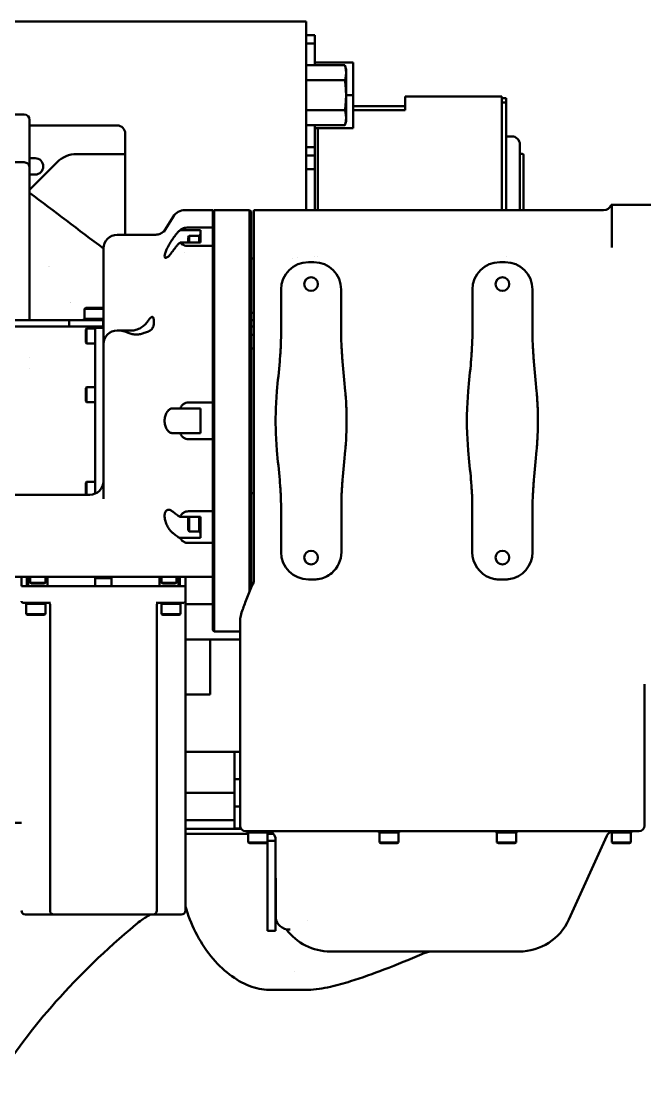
# Model space of a CAD drawing. Header units: millimetres. Extents: x 0 to 8400, y 0 to 5940.
# Drawn here: x 3809.3 to 4037.3, y 4410 to 4802.3 of the extents above; entities that cross this region are included whole.
import ezdxf

# ---------------------------------------------------------------- set-up
doc = ezdxf.new("R2010")
doc.units = ezdxf.units.MM
doc.header["$LTSCALE"] = 20
doc.layers.add('可見 (ISO)', color=7, linetype='Continuous', lineweight=50)

msp = doc.modelspace()

# ---------------------------------------------------------------- linework, layer by layer
at = {"layer": '可見 (ISO)'}
for p, q in [((3786.01, 4802.34), (3913.48, 4802.34)), ((3913.48, 4802.34), (3913.48, 4799.34)), ((3913.48, 4733.34), (3913.48, 4799.34)), ((3913.48, 4797.34), (3916.68, 4797.34)), ((3916.68, 4794.34), (3913.48, 4794.34)), ((3916.68, 4794.34), (3916.68, 4797.34)), ((3916.68, 4786.31), (3916.68, 4794.34)), ((3927.66, 4786.31), (3913.48, 4786.31)), ((3916.68, 4787.34), (3930.68, 4787.34)), ((3928.08, 4784.74), (3927.66, 4786.31)), ((3930.68, 4775.34), (3930.68, 4787.34)), ((3928.08, 4784.74), (3928.08, 4765.94)), ((3927.66, 4780.82), (3913.48, 4780.82)), ((3928.08, 4775.34), (3930.68, 4775.34)), ((3930.68, 4763.34), (3930.68, 4775.34)), ((3949.68, 4771.28), (3949.68, 4774.88)), ((3985.08, 4774.88), (3949.68, 4774.88)), ((3985.08, 4774.88), (3985.08, 4771.28)), ((3986.68, 4774.24), (3985.08, 4774.24)), ((3986.68, 4774.24), (3986.68, 4772.74)), ((3949.68, 4771.34), (3930.68, 4771.34)), ((3949.68, 4771.28), (3949.68, 4769.88)), ((3986.68, 4772.74), (3985.08, 4772.74)), ((3985.08, 4733.34), (3985.08, 4771.28)), ((3986.68, 4772.74), (3986.68, 4733.34)), ((3799.38, 4768.34), (3810.28, 4768.34)), ((3913.48, 4769.85), (3927.66, 4769.85)), ((3949.68, 4769.88), (3930.68, 4769.88)), ((3812.28, 4766.34), (3812.28, 4748.84)), ((3812.28, 4764.34), (3844.28, 4764.34)), ((3927.66, 4764.37), (3913.48, 4764.37)), ((3916.68, 4756.34), (3916.68, 4764.37)), ((3916.68, 4763.34), (3930.68, 4763.34)), ((3917.68, 4733.34), (3917.68, 4763.34)), ((3928.08, 4765.94), (3927.66, 4764.37)), ((3847.28, 4761.34), (3847.28, 4753.84)), ((3986.68, 4760.34), (3988.68, 4760.34)), ((3913.48, 4756.34), (3916.68, 4756.34)), ((3916.68, 4753.34), (3916.68, 4756.34)), ((3991.68, 4757.34), (3991.68, 4733.34)), ((3810.28, 4750.84), (3799.38, 4750.84)), ((3812.28, 4752.34), (3814.28, 4752.34)), ((3812.28, 4740.84), (3822.35, 4750.91)), ((3829.42, 4753.84), (3847.28, 4753.84)), ((3847.28, 4753.84), (3847.28, 4724.34)), ((3913.48, 4753.34), (3916.68, 4753.34)), ((3916.68, 4748.34), (3916.68, 4753.34)), ((3991.68, 4753.94), (3992.48, 4753.94)), ((3992.98, 4753.44), (3992.98, 4740.84)), ((3812.28, 4693.14), (3812.28, 4748.84)), ((3913.48, 4748.34), (3916.68, 4748.34)), ((3916.68, 4733.34), (3916.68, 4748.34)), ((3814.28, 4746.34), (3812.28, 4746.34)), ((3992.98, 4740.84), (3992.98, 4733.34)), ((4025.28, 4735.34), (4025.11, 4735.34)), ((4025.28, 4735.34), (4028.28, 4735.34)), ((4025.28, 4735.34), (4025.28, 4719.65)), ((4042.28, 4735.34), (4028.28, 4735.34)), ((3879.28, 4733.34), (3869.07, 4733.34)), ((3879.28, 4733.34), (3879.28, 4727.25)), ((3879.28, 4732.84), (3879.78, 4733.34)), ((3879.78, 4579.34), (3879.78, 4733.34)), ((3879.78, 4733.34), (3892.78, 4733.34)), ((3892.78, 4594.03), (3892.78, 4733.34)), ((3893.28, 4732.84), (3892.78, 4733.34)), ((3893.28, 4595.22), (3893.28, 4732.84)), ((3894.28, 4733.34), (3894.28, 4699.19)), ((4022.28, 4733.34), (3894.28, 4733.34)), ((4025.28, 4731.17), (4025.28, 4731.17)), ((3861.38, 4725.38), (3864.82, 4730.96)), ((3879.28, 4726.98), (3879.28, 4727.25)), ((3844.28, 4724.34), (3858.05, 4724.34)), ((3861.38, 4725.38), (3861.38, 4725.38)), ((3861.38, 4725.38), (3861.38, 4725.38)), ((3867.35, 4726.03), (3874.78, 4726.03)), ((3870.33, 4723.41), (3870.63, 4723.93)), ((3870.33, 4721.53), (3870.33, 4723.41)), ((3879.28, 4726.98), (3870.38, 4726.98)), ((3870.63, 4721.53), (3870.63, 4723.93)), ((3870.63, 4723.93), (3874.33, 4723.93)), ((3874.33, 4721.53), (3874.33, 4724.18)), ((3874.33, 4724.18), (3874.78, 4724.18)), ((3874.78, 4721.53), (3874.78, 4726.03)), ((3879.28, 4726.98), (3879.28, 4720.3)), ((3839.28, 4712.12), (3839.28, 4719.34)), ((3874.78, 4721.53), (3867.35, 4721.53)), ((3870.38, 4720.3), (3879.28, 4720.3)), ((3879.28, 4717.78), (3879.28, 4720.3)), ((4025.28, 4719.65), (4025.28, 4719.65)), ((3869.09, 4718), (3869.09, 4718)), ((3879.28, 4717.78), (3879.28, 4665.82)), ((3893.28, 4715.74), (3894.28, 4715.74)), ((3908.39, 4715.74), (3908.39, 4715.74)), ((3910.28, 4716.17), (3910.28, 4716.17)), ((3916.68, 4716.52), (3916.68, 4716.52)), ((3917.68, 4716.48), (3917.68, 4716.48)), ((3986.68, 4716.52), (3986.68, 4716.52)), ((3839.28, 4712.12), (3839.28, 4707.02)), ((3916.28, 4714.34), (3914.28, 4714.34)), ((3986.28, 4714.34), (3984.28, 4714.34)), ((3839.28, 4704.04), (3839.28, 4707.02)), ((3839.28, 4704.04), (3839.28, 4702.16)), ((3904.28, 4704.34), (3904.28, 4688.09)), ((3926.28, 4688.09), (3926.28, 4704.34)), ((3974.28, 4704.34), (3974.28, 4688.09)), ((3996.28, 4688.09), (3996.28, 4704.34)), ((3839.28, 4687.55), (3839.28, 4702.16)), ((3832.83, 4697.59), (3832.31, 4697.29)), ((3832.31, 4697.29), (3839.28, 4697.29)), ((3832.31, 4697.29), (3832.31, 4693.59)), ((3832.83, 4697.59), (3838.79, 4697.59)), ((3838.79, 4697.59), (3839.28, 4697.31)), ((3893.28, 4695.84), (3894.23, 4695.84)), ((3894.28, 4695.84), (3894.23, 4695.84)), ((3894.28, 4698.82), (3894.28, 4613.86)), ((3793.7, 4693.14), (3826.79, 4693.14)), ((3826.79, 4690.84), (3826.79, 4693.14)), ((3826.79, 4693.14), (3839.22, 4693.14)), ((3832.06, 4693.59), (3839.28, 4693.59)), ((3832.06, 4693.59), (3832.06, 4693.14)), ((3839.22, 4693.14), (3839.28, 4693.14)), ((3839.22, 4690.84), (3839.22, 4693.14)), ((3893.28, 4693.14), (3894.28, 4693.14)), ((3832.84, 4690.84), (3795.18, 4690.84)), ((3832.83, 4689.74), (3833.03, 4690.09)), ((3832.83, 4684.94), (3832.83, 4689.74)), ((3832.84, 4690.84), (3839.28, 4690.84)), ((3833.03, 4684.59), (3833.03, 4690.09)), ((3833.03, 4690.09), (3836.28, 4690.09)), ((3836.28, 4629.76), (3836.28, 4690.34)), ((3836.28, 4690.34), (3839.28, 4690.34)), ((3845.51, 4689.34), (3844.28, 4689.34)), ((3845.51, 4689.34), (3849.61, 4689.34)), ((3893.28, 4690.84), (3894.28, 4690.84)), ((3832.83, 4684.94), (3833.03, 4684.59)), ((3833.03, 4684.59), (3836.28, 4684.59)), ((3839.28, 4687.55), (3839.28, 4685.3)), ((3839.28, 4684.34), (3839.28, 4685.3)), ((3839.28, 4656.34), (3839.28, 4684.34)), ((3893.28, 4682.84), (3894.28, 4682.84)), ((3812.28, 4679.41), (3812.28, 4679.41)), ((3812.28, 4675.59), (3812.28, 4675.59)), ((3832.83, 4668.32), (3833.03, 4668.67)), ((3832.83, 4663.52), (3832.83, 4668.32)), ((3833.03, 4663.17), (3833.03, 4668.67)), ((3833.03, 4668.67), (3836.28, 4668.67)), ((3879.28, 4663.03), (3879.28, 4665.82)), ((3832.83, 4663.52), (3833.03, 4663.17)), ((3833.03, 4663.17), (3836.28, 4663.17)), ((3864.52, 4660.84), (3865.63, 4660.84)), ((3865.63, 4660.84), (3867.35, 4660.84)), ((3867.35, 4660.84), (3874.78, 4660.84)), ((3879.28, 4663.03), (3870.38, 4663.03)), ((3874.78, 4651.84), (3874.78, 4660.84)), ((3879.28, 4663.03), (3879.28, 4649.65)), ((3839.28, 4627.83), (3839.28, 4656.34)), ((3865.63, 4651.84), (3864.52, 4651.84)), ((3867.35, 4651.84), (3865.63, 4651.84)), ((3874.78, 4651.84), (3867.35, 4651.84)), ((3870.38, 4649.65), (3879.28, 4649.65)), ((3879.28, 4646.86), (3879.28, 4649.65)), ((3879.28, 4646.86), (3879.28, 4626.34)), ((3832.83, 4633.66), (3833.03, 4634.01)), ((3832.83, 4629.34), (3832.83, 4633.66)), ((3833.03, 4629.34), (3833.03, 4634.01)), ((3833.03, 4634.01), (3836.28, 4634.01)), ((3805.28, 4629.34), (3834.28, 4629.34)), ((3893.28, 4629.84), (3894.28, 4629.84)), ((3879.28, 4623.28), (3879.28, 4626.34)), ((3926.33, 4608.34), (3926.33, 4625.6)), ((3974.23, 4625.6), (3974.23, 4608.34)), ((3867.35, 4621.3), (3874.78, 4621.3)), ((3870.33, 4616.36), (3870.33, 4621.3)), ((3879.28, 4623.28), (3870.38, 4623.28)), ((3870.63, 4615.84), (3870.63, 4621.3)), ((3874.33, 4615.59), (3874.33, 4621.3)), ((3874.78, 4613.51), (3874.78, 4621.3)), ((3879.28, 4623.28), (3879.28, 4611.69)), ((3904.28, 4624.59), (3904.28, 4608.34)), ((3996.28, 4608.34), (3996.28, 4624.59)), ((3874.78, 4613.51), (3867.35, 4613.51)), ((3870.33, 4616.36), (3870.63, 4615.84)), ((3870.63, 4615.84), (3874.33, 4615.84)), ((3874.33, 4615.59), (3874.78, 4615.59)), ((3894.28, 4610.63), (3894.28, 4613.66)), ((3870.38, 4611.69), (3879.28, 4611.69)), ((3879.28, 4609.93), (3879.28, 4611.69)), ((3879.28, 4609.93), (3879.28, 4609.4)), ((3894.28, 4597.38), (3894.28, 4610.63)), ((3879.28, 4606.35), (3879.28, 4609.4)), ((3879.28, 4599.34), (3879.28, 4606.35)), ((3820.28, 4599.34), (3800.28, 4599.34)), ((3809.28, 4595.84), (3809.28, 4599.34)), ((3811.28, 4595.84), (3811.28, 4599.34)), ((3811.78, 4595.84), (3811.78, 4599.34)), ((3812.53, 4597.09), (3812.53, 4599.34)), ((3818.03, 4597.09), (3818.03, 4599.34)), ((3818.78, 4599.34), (3818.78, 4595.84)), ((3820.28, 4599.34), (3879.28, 4599.34)), ((3836.28, 4595.84), (3836.28, 4598.84)), ((3836.28, 4598.84), (3842.28, 4598.84)), ((3842.28, 4598.84), (3842.28, 4595.84)), ((3859.78, 4595.84), (3859.78, 4599.34)), ((3860.53, 4597.09), (3860.53, 4599.34)), ((3866.03, 4597.09), (3866.03, 4599.34)), ((3866.78, 4599.34), (3866.78, 4595.84)), ((3867.28, 4599.34), (3867.28, 4595.84)), ((3869.28, 4595.84), (3869.28, 4599.34)), ((3879.28, 4579.84), (3879.28, 4599.34)), ((3914.28, 4598.34), (3916.28, 4598.34)), ((3809.28, 4595.84), (3811.28, 4595.84)), ((3811.28, 4595.84), (3811.78, 4595.84)), ((3815.28, 4595.84), (3811.78, 4595.84)), ((3818.03, 4597.09), (3812.53, 4597.09)), ((3812.88, 4596.89), (3812.53, 4597.09)), ((3817.68, 4596.89), (3812.88, 4596.89)), ((3818.78, 4595.84), (3815.28, 4595.84)), ((3817.68, 4596.89), (3818.03, 4597.09)), ((3818.78, 4595.84), (3836.28, 4595.84)), ((3842.28, 4595.84), (3836.28, 4595.84)), ((3842.28, 4595.84), (3859.78, 4595.84)), ((3863.28, 4595.84), (3859.78, 4595.84)), ((3866.03, 4597.09), (3860.53, 4597.09)), ((3860.88, 4596.89), (3860.53, 4597.09)), ((3865.68, 4596.89), (3860.88, 4596.89)), ((3866.78, 4595.84), (3863.28, 4595.84)), ((3865.68, 4596.89), (3866.03, 4597.09)), ((3866.78, 4595.84), (3867.28, 4595.84)), ((3867.28, 4595.84), (3869.28, 4595.84)), ((3869.28, 4595.84), (3869.28, 4590.44)), ((3869.28, 4590.44), (3869.28, 4477.34)), ((3814.48, 4589.84), (3809.88, 4589.84)), ((3810.78, 4589.39), (3810.78, 4589.84)), ((3818.28, 4589.39), (3810.78, 4589.39)), ((3811.03, 4585.69), (3811.03, 4589.39)), ((3814.48, 4589.84), (3819.94, 4589.84)), ((3818.03, 4585.69), (3818.03, 4589.39)), ((3818.28, 4589.39), (3818.28, 4589.84)), ((3819.73, 4589.24), (3819.73, 4477.34)), ((3858.62, 4589.84), (3864.08, 4589.84)), ((3858.83, 4477.34), (3858.83, 4589.24)), ((3860.28, 4589.39), (3860.28, 4589.84)), ((3867.78, 4589.39), (3860.28, 4589.39)), ((3860.53, 4585.69), (3860.53, 4589.39)), ((3868.68, 4589.84), (3864.08, 4589.84)), ((3867.53, 4585.69), (3867.53, 4589.39)), ((3867.78, 4589.39), (3867.78, 4589.84)), ((3868.69, 4589.34), (3868.69, 4589.34)), ((3879.28, 4589.34), (3869.28, 4589.34)), ((3818.03, 4585.69), (3811.03, 4585.69)), ((3811.55, 4585.39), (3811.03, 4585.69)), ((3817.51, 4585.39), (3811.55, 4585.39)), ((3817.51, 4585.39), (3818.03, 4585.69)), ((3867.53, 4585.69), (3860.53, 4585.69)), ((3861.05, 4585.39), (3860.53, 4585.69)), ((3867.01, 4585.39), (3861.05, 4585.39)), ((3867.01, 4585.39), (3867.53, 4585.69)), ((3889.28, 4583.02), (3889.28, 4508.34)), ((3879.28, 4579.84), (3879.78, 4579.34)), ((3879.78, 4579.34), (3889.28, 4579.34)), ((3872.28, 4576.34), (3869.28, 4576.34)), ((3872.28, 4576.34), (3887.28, 4576.34)), ((3878.28, 4556.34), (3878.28, 4576.34)), ((3889.28, 4576.34), (3887.28, 4576.34)), ((4037.28, 4560.08), (4037.28, 4560.08)), ((4037.28, 4560.08), (4037.28, 4508.34)), ((3869.28, 4556.34), (3878.28, 4556.34)), ((3869.28, 4535.34), (3887.28, 4535.34)), ((3887.28, 4535.34), (3887.28, 4525.39)), ((3889.28, 4535.34), (3887.28, 4535.34)), ((3887.28, 4525.29), (3887.28, 4525.39)), ((3887.28, 4525.39), (3889.28, 4525.39)), ((3887.28, 4525.29), (3887.28, 4515.39)), ((3889.28, 4525.29), (3887.28, 4525.29)), ((3887.28, 4520.34), (3869.28, 4520.34)), ((3887.28, 4515.29), (3887.28, 4515.39)), ((3887.28, 4515.39), (3889.28, 4515.39)), ((3889.28, 4515.29), (3887.28, 4515.29)), ((3887.28, 4515.29), (3887.28, 4507.34)), ((3669.04, 4509.34), (3809.28, 4509.34)), ((3869.28, 4510.34), (3869.31, 4510.34)), ((3869.31, 4510.34), (3887.28, 4510.34)), ((3869.31, 4507.14), (3869.31, 4510.34)), ((3889.28, 4507.34), (3889.28, 4508.34)), ((3869.28, 4505.34), (3887.21, 4505.34)), ((3888.66, 4507.14), (3869.31, 4507.14)), ((3892.28, 4505.34), (3887.21, 4505.34)), ((3887.28, 4507.34), (3889.28, 4507.34)), ((3888.66, 4507.14), (3888.66, 4507.34)), ((3889.09, 4507.14), (3888.66, 4507.14)), ((3889.09, 4507.34), (3889.09, 4507.14)), ((3889.68, 4507.14), (3889.09, 4507.14)), ((3889.55, 4507.34), (3889.28, 4507.34)), ((3929.28, 4506.34), (3891.28, 4506.34)), ((3892.03, 4505.89), (3892.03, 4506.34)), ((3899.53, 4505.89), (3892.03, 4505.89)), ((3892.28, 4502.19), (3892.28, 4505.89)), ((3899.28, 4502.84), (3899.28, 4505.89)), ((3899.28, 4505.34), (3900.37, 4505.34)), ((3899.53, 4505.89), (3899.53, 4506.33)), ((3900.37, 4505.34), (3901.52, 4505.34)), ((3977.28, 4506.34), (3929.28, 4506.34)), ((3940.03, 4505.89), (3940.03, 4506.34)), ((3947.53, 4505.89), (3940.03, 4505.89)), ((3940.28, 4502.19), (3940.28, 4505.89)), ((3947.28, 4502.19), (3947.28, 4505.89)), ((3947.53, 4505.89), (3947.53, 4506.34)), ((4035.28, 4506.34), (3977.28, 4506.34)), ((3983.03, 4505.89), (3983.03, 4506.34)), ((3990.53, 4505.89), (3983.03, 4505.89)), ((3983.28, 4502.19), (3983.28, 4505.89)), ((3990.28, 4502.19), (3990.28, 4505.89)), ((3990.53, 4505.89), (3990.53, 4506.34)), ((4023.48, 4504.58), (4009.61, 4474.06)), ((4025.03, 4505.89), (4025.03, 4506.32)), ((4032.53, 4505.89), (4025.03, 4505.89)), ((4025.28, 4502.19), (4025.28, 4505.89)), ((4032.28, 4502.19), (4032.28, 4505.89)), ((4032.53, 4505.89), (4032.53, 4506.34)), ((3899.28, 4502.19), (3892.28, 4502.19)), ((3892.8, 4501.89), (3892.28, 4502.19)), ((3898.76, 4501.89), (3892.8, 4501.89)), ((3898.76, 4501.89), (3899.28, 4502.19)), ((3899.28, 4469.84), (3899.28, 4502.84)), ((3902.28, 4502.84), (3899.28, 4502.84)), ((3902.28, 4503.34), (3902.28, 4498.64)), ((3947.28, 4502.19), (3940.28, 4502.19)), ((3940.8, 4501.89), (3940.28, 4502.19)), ((3946.76, 4501.89), (3940.8, 4501.89)), ((3946.76, 4501.89), (3947.28, 4502.19)), ((3990.28, 4502.19), (3983.28, 4502.19)), ((3983.8, 4501.89), (3983.28, 4502.19)), ((3989.76, 4501.89), (3983.8, 4501.89)), ((3989.76, 4501.89), (3990.28, 4502.19)), ((4032.28, 4502.19), (4025.28, 4502.19)), ((4025.8, 4501.89), (4025.28, 4502.19)), ((4031.76, 4501.89), (4025.8, 4501.89)), ((4031.76, 4501.89), (4032.28, 4502.19)), ((3902.28, 4498.64), (3902.28, 4469.84)), ((3902.33, 4474.66), (3902.33, 4486.34)), ((3812.08, 4475.84), (3810.78, 4475.84)), ((3812.08, 4475.84), (3814.53, 4475.84)), ((3814.53, 4475.84), (3821.23, 4475.84)), ((3822.53, 4475.84), (3821.23, 4475.84)), ((3822.53, 4475.84), (3856.03, 4475.84)), ((3857.33, 4475.84), (3856.03, 4475.84)), ((3857.33, 4475.84), (3864.03, 4475.84)), ((3864.03, 4475.84), (3866.48, 4475.84)), ((3867.78, 4475.84), (3866.48, 4475.84)), ((3914.02, 4473.53), (3914.02, 4473.53)), ((4009.61, 4474.06), (4009.61, 4474.06)), ((3902.28, 4469.84), (3899.28, 4469.84)), ((3907.58, 4470.34), (3907.28, 4470.34)), ((3923.35, 4462.34), (3922.28, 4462.34)), ((3929.28, 4462.34), (3923.35, 4462.34)), ((3966.82, 4462.34), (3929.28, 4462.34)), ((3991.4, 4462.34), (3966.82, 4462.34)), ((3914.12, 4448.34), (3899.88, 4448.34))]:
    msp.add_line(p, q, dxfattribs=at)
for centre in [(3915.28, 4706.34), (3985.28, 4706.34), (3915.28, 4606.34), (3985.28, 4606.34)]:
    msp.add_circle(centre, 2.5, dxfattribs=at)
for centre, radius, start, end in [((3810.28, 4766.34), 2, 0, 90), ((3844.28, 4761.34), 3, 0, 90), ((3988.68, 4757.34), 3, 0, 90), ((3810.28, 4748.84), 2, 45, 90), ((3814.28, 4749.34), 3, 270, 90), ((3829.42, 4743.84), 10, 90, 135), ((3992.48, 4753.44), 0.5, 0, 90), ((3810.28, 4748.84), 2, 0, 45), ((4022.28, 4736.34), 3, 270, 340.5288), ((3869.07, 4728.34), 5, 90, 148.3925), ((3844.28, 4719.34), 5, 90, 180), ((3597.31, 4656.35), 228.97, 14.26026609773636, 14.26033763153712), ((3914.28, 4704.34), 10, 90, 180), ((3916.28, 4704.34), 10, 0, 90), ((3984.28, 4704.34), 10, 90, 180), ((3986.28, 4704.34), 10, 0, 90), ((3829.28, 4697.34), 3, 132.3053, 132.3065), ((3844.28, 4684.34), 5, 90, 180), ((3834.28, 4634.34), 5, 270, 0), ((3914.28, 4608.34), 10, 180, 270), ((3916.28, 4608.34), 10.05, 310.5416, 0), ((3984.28, 4608.34), 10.05, 180, 249.5127), ((3986.28, 4608.34), 10, 278.0197, 0), ((3916.28, 4608.34), 10, 270, 278.8032), ((3809.88, 4590.44), 0.6, 180, 270.0002), ((3868.68, 4590.44), 0.6, 270, 0), ((3819.13, 4589.24), 0.6, 0, 90), ((3859.43, 4589.24), 0.6, 90, 180), ((3891.28, 4508.34), 2, 180, 270), ((4035.28, 4508.34), 2, 270, 0), ((3899.28, 4503.34), 3, 360, 90), ((4026.21, 4503.34), 3, 113.1982, 155.556), ((3810.78, 4477.34), 1.5, 180, 270), ((3821.23, 4477.34), 1.5, 180, 270), ((3857.33, 4477.34), 1.5, 270, 0), ((3867.78, 4477.34), 1.5, 270, 0), ((3902.68, 4474.47), 0.4, 152.001, 180), ((3907.28, 4475.34), 5, 187.8469, 270.0007), ((3991.4, 4482.34), 20, 270, 335.556), ((3922.28, 4482.34), 20, 216.441, 270)]:
    msp.add_arc(centre, radius, start, end, dxfattribs=at)
for centre, major_axis, ratio, start_param, end_param in [((4022.28, 4731.17), (3, 0), 0.935443, 6.283126, 6.283228), ((3858.05, 4729.34), (0, -5), 0.999117, 6.283092, 6.283741), ((4022.28, 4719.66), (3, -0.01), 0.791419, 0.002246, 0.002259), ((3894.26, 4656.28), (0.01, 77.11), 0.000213, 5.296824, 5.302521), ((3894.28, 4615.54), (0, -19.28), 0.000027, 1.472793, 1.483096), ((3988.16, 4610.02), (-7.71, -9.77), 0.831714, 0.586286, 0.716519), ((3922.28, 4452.34), (0, 10), 0.146059, 6.283181, 6.283186)]:
    msp.add_ellipse(centre, major_axis=major_axis, ratio=ratio, start_param=start_param, end_param=end_param, dxfattribs=at)
for points in [[(3927.66, 4786.31), (3928.39, 4783.57), (3927.66, 4780.82)], [(3927.66, 4780.82), (3928.39, 4775.34), (3927.66, 4769.85)], [(3927.66, 4769.85), (3928.39, 4767.11), (3927.66, 4764.37)]]:
    msp.add_rational_spline(points, [3.76752769727, 4.3503662604, 3.76752769727], degree=2, dxfattribs=at)
for points in [[(3812.28, 4739.72), (3821.32, 4732.93), (3830.21, 4726.11), (3839.28, 4719.36)], [(3864.52, 4722.68), (3864.88, 4723.19), (3865.25, 4723.71), (3865.63, 4724.24)], [(3865.63, 4719.74), (3865.25, 4719.21), (3864.88, 4718.69), (3864.52, 4718.18)], [(3893.28, 4687.58), (3893.61, 4687.76), (3893.94, 4687.92), (3894.28, 4688.07)], [(3926.33, 4625.6), (3926.33, 4626.77), (3926.34, 4628.01), (3926.41, 4629.27)], [(3974.15, 4629.27), (3974.22, 4628.01), (3974.23, 4626.77), (3974.23, 4625.6)], [(3864.52, 4623.24), (3864.88, 4622.94), (3865.25, 4622.64), (3865.63, 4622.33)], [(3865.63, 4614.54), (3865.25, 4614.84), (3864.88, 4615.14), (3864.52, 4615.44)], [(3853.23, 4473.82), (3852.51, 4473.31), (3851.79, 4472.76), (3851.08, 4472.17)], [(3854.87, 4474.89), (3854.33, 4474.55), (3853.78, 4474.2), (3853.23, 4473.82)], [(3856.46, 4475.84), (3855.96, 4475.54), (3855.42, 4475.22), (3854.87, 4474.89)], [(3956.65, 4461.73), (3956.37, 4461.62), (3956.06, 4461.5), (3955.75, 4461.36)], [(3960.1, 4462.34), (3958.95, 4462.34), (3957.75, 4462.13), (3956.65, 4461.73)], [(3909.15, 4454.86), (3909.15, 4454.86), (3909.15, 4454.86), (3909.15, 4454.86)]]:
    msp.add_open_spline(points, degree=3, dxfattribs=at)
for points, knots in [([(3858.06, 4724.34), (3858.59, 4724.34), (3859.14, 4724.43), (3860.14, 4724.77), (3860.61, 4725.02), (3861.16, 4725.43), (3861.31, 4725.56), (3861.51, 4725.74), (3861.57, 4725.81), (3861.71, 4725.95), (3861.76, 4726.02), (3861.8, 4726.06)], [0, 0, 0, 0, 0.1620133, 0.1620133, 0.3194479, 0.3194479, 0.3820958, 0.3820958, 0.4183912, 0.4183912, 0.4675899, 0.4675899, 0.4675899, 0.4675899]), ([(3865.63, 4724.24), (3865.86, 4724.57), (3866.13, 4724.89), (3866.71, 4725.48), (3867.02, 4725.76), (3867.35, 4726.03)], [-0.2696412, -0.2696412, -0.2696412, -0.2696412, -0.1348194, -0.1348194, -0.000001, -0.000001, -0.000001, -0.000001]), ([(3870.38, 4726.98), (3870.07, 4726.98), (3869.77, 4726.97), (3869.13, 4726.89), (3868.81, 4726.82), (3868.26, 4726.64), (3868.02, 4726.53), (3867.64, 4726.29), (3867.48, 4726.16), (3867.35, 4726.03)], [-0.4005538, -0.4005538, -0.4005538, -0.4005538, -0.3088932, -0.3088932, -0.2000806, -0.2000806, -0.0989396, -0.0989396, -0.000001, -0.000001, -0.000001, -0.000001]), ([(3864.52, 4722.68), (3864.46, 4722.6), (3864.4, 4722.51), (3864.01, 4721.94), (3863.65, 4721.37), (3862.97, 4720.17), (3862.65, 4719.55), (3862.18, 4718.52), (3861.99, 4718.03), (3861.73, 4717.17), (3861.66, 4716.8), (3861.66, 4716.26), (3861.73, 4716.06), (3861.99, 4715.89), (3862.18, 4715.92), (3862.65, 4716.13), (3862.97, 4716.37), (3863.65, 4717.05), (3864.01, 4717.48), (3864.35, 4717.94), (3864.4, 4718.02), (3864.46, 4718.1), (3864.52, 4718.18)], [-1.450648, -1.450648, -1.450648, -1.450648, -1.418862, -1.418862, -1.225449, -1.225449, -1.032037, -1.032037, -0.870734, -0.870734, -0.709431, -0.709431, -0.548128, -0.548128, -0.386825, -0.386825, -0.193413, -0.193413, 0, 0, 0, 0.031786, 0.031786, 0.031786, 0.031786]), ([(3867.35, 4721.53), (3867.02, 4721.26), (3866.71, 4720.98), (3866.13, 4720.39), (3865.86, 4720.07), (3865.63, 4719.74)], [-0.2692573, -0.2692573, -0.2692573, -0.2692573, -0.1346308, -0.1346308, -0.000001, -0.000001, -0.000001, -0.000001]), ([(3867.35, 4721.53), (3867.48, 4721.36), (3867.64, 4721.2), (3868.02, 4720.9), (3868.26, 4720.75), (3868.81, 4720.51), (3869.13, 4720.42), (3869.77, 4720.32), (3870.07, 4720.3), (3870.38, 4720.3)], [-0.4012964, -0.4012964, -0.4012964, -0.4012964, -0.3021742, -0.3021742, -0.2008455, -0.2008455, -0.0918315, -0.0918315, -0.000001, -0.000001, -0.000001, -0.000001]), ([(3855.51, 4692.74), (3855.25, 4692.33), (3854.89, 4691.9), (3854.02, 4691.08), (3853.55, 4690.72), (3852.43, 4690.04), (3851.78, 4689.74), (3850.6, 4689.41), (3850.1, 4689.34), (3849.61, 4689.34)], [-0.7532108, -0.7532108, -0.7532108, -0.7532108, -0.5528473, -0.5528473, -0.3668757, -0.3668757, -0.1523916, -0.1523916, -0.000001, -0.000001, -0.000001, -0.000001]), ([(3855.51, 4692.74), (3855.59, 4692.86), (3855.67, 4692.98), (3855.95, 4693.39), (3856.16, 4693.66), (3856.51, 4694.01), (3856.63, 4694.11), (3856.86, 4694.26), (3856.97, 4694.31), (3857.15, 4694.33), (3857.24, 4694.32), (3857.39, 4694.23), (3857.46, 4694.15), (3857.62, 4693.87), (3857.68, 4693.6), (3857.74, 4693.14), (3857.76, 4692.99), (3857.76, 4692.83)], [12.579036, 12.579036, 12.579036, 12.579036, 12.6392498, 12.6392498, 12.7760772, 12.7760772, 12.838372, 12.838372, 12.9006668, 12.9006668, 12.9588897, 12.9588897, 13.0171126, 13.0171126, 13.1479649, 13.1479649, 13.2092541, 13.2092541, 13.2092541, 13.2092541]), ([(3857.76, 4692.83), (3857.78, 4692.53), (3857.79, 4692.25), (3857.75, 4691.73), (3857.72, 4691.47), (3857.66, 4691.24)], [0.0000013, 0.0000013, 0.0000013, 0.0000013, 0.1134688, 0.1134688, 0.2264142, 0.2264142, 0.2264142, 0.2264142]), ([(3845.51, 4689.34), (3845.67, 4689.34), (3845.84, 4689.31), (3846.63, 4689.13), (3847.42, 4688.8), (3848.78, 4688.33), (3849.26, 4688.19), (3850.25, 4687.97), (3850.76, 4687.91), (3851.8, 4687.91), (3852.31, 4687.97), (3853.3, 4688.19), (3853.78, 4688.33), (3854.78, 4688.68), (3855.28, 4688.87), (3855.73, 4689.03)], [0.762211, 0.762211, 0.762211, 0.762211, 0.855923, 0.855923, 1.165945, 1.165945, 1.320956, 1.320956, 1.475967, 1.475967, 1.630978, 1.630978, 1.785989, 1.785989, 1.97277, 1.97277, 1.97277, 1.97277]), ([(3855.73, 4689.03), (3856.22, 4689.2), (3856.65, 4689.5), (3857.32, 4690.29), (3857.54, 4690.75), (3857.66, 4691.24)], [-0.4835275, -0.4835275, -0.4835275, -0.4835275, -0.2401143, -0.2401143, -0.000001, -0.000001, -0.000001, -0.000001]), ([(3904.28, 4688.09), (3904.28, 4686.5), (3904.23, 4684.76), (3904.04, 4681.28), (3903.9, 4679.55), (3903.48, 4674.59), (3903.08, 4670.88), (3902.62, 4665.31), (3902.49, 4663.45), (3902.32, 4659.81), (3902.28, 4658.03), (3902.28, 4656.34), (3902.28, 4654.64), (3902.32, 4652.87), (3902.49, 4649.23), (3902.62, 4647.37), (3903.08, 4641.8), (3903.48, 4638.09), (3903.9, 4633.13), (3904.04, 4631.39), (3904.23, 4627.92), (3904.28, 4626.17), (3904.28, 4624.59)], [18.733647, 18.733647, 18.733647, 18.733647, 19.208984, 19.208984, 19.68432, 19.68432, 20.701664, 20.701664, 21.210336, 21.210336, 21.719008, 21.719008, 21.719008, 22.22768, 22.22768, 22.736352, 22.736352, 23.753696, 23.753696, 24.229033, 24.229033, 24.704369, 24.704369, 24.704369, 24.704369]), ([(3926.41, 4629.27), (3926.41, 4629.4), (3926.42, 4629.53), (3926.52, 4631.39), (3926.66, 4633.13), (3927.08, 4638.09), (3927.48, 4641.8), (3927.94, 4647.37), (3928.07, 4649.23), (3928.24, 4652.87), (3928.28, 4654.64), (3928.28, 4658.03), (3928.24, 4659.81), (3928.07, 4663.45), (3927.94, 4665.31), (3927.48, 4670.88), (3927.08, 4674.59), (3926.66, 4679.55), (3926.52, 4681.28), (3926.33, 4684.76), (3926.28, 4686.5), (3926.28, 4688.09)], [8.314719, 8.314719, 8.314719, 8.314719, 8.34948, 8.34948, 8.824816, 8.824816, 9.84216, 9.84216, 10.350832, 10.350832, 10.859504, 10.859504, 11.368176, 11.368176, 11.876848, 11.876848, 12.894192, 12.894192, 13.369529, 13.369529, 13.844865, 13.844865, 13.844865, 13.844865]), ([(3974.28, 4688.09), (3974.28, 4688.09), (3974.28, 4688.09), (3974.28, 4686.5), (3974.23, 4684.76), (3974.04, 4681.28), (3973.9, 4679.55), (3973.48, 4674.59), (3973.08, 4670.88), (3972.62, 4665.31), (3972.49, 4663.45), (3972.32, 4659.81), (3972.28, 4658.03), (3972.28, 4656.34), (3972.28, 4654.64), (3972.32, 4652.87), (3972.49, 4649.23), (3972.62, 4647.37), (3973.08, 4641.8), (3973.48, 4638.09), (3973.9, 4633.13), (3974.04, 4631.39), (3974.14, 4629.53), (3974.14, 4629.4), (3974.15, 4629.27)], [18.73362, 18.73362, 18.73362, 18.73362, 18.733647, 18.733647, 19.208984, 19.208984, 19.68432, 19.68432, 20.701664, 20.701664, 21.210336, 21.210336, 21.719008, 21.719008, 21.719008, 22.22768, 22.22768, 22.736352, 22.736352, 23.753696, 23.753696, 24.229033, 24.229033, 24.263784, 24.263784, 24.263784, 24.263784]), ([(3996.28, 4624.59), (3996.28, 4624.59), (3996.28, 4624.59), (3996.28, 4626.17), (3996.33, 4627.92), (3996.52, 4631.39), (3996.66, 4633.13), (3997.08, 4638.09), (3997.48, 4641.8), (3997.94, 4647.37), (3998.07, 4649.23), (3998.24, 4652.87), (3998.28, 4654.64), (3998.28, 4658.03), (3998.24, 4659.81), (3998.07, 4663.45), (3997.94, 4665.31), (3997.48, 4670.88), (3997.08, 4674.59), (3996.66, 4679.55), (3996.52, 4681.28), (3996.33, 4684.76), (3996.28, 4686.5), (3996.28, 4688.09), (3996.28, 4688.09), (3996.28, 4688.09)], [7.873836, 7.873836, 7.873836, 7.873836, 7.874143, 7.874143, 8.34948, 8.34948, 8.824816, 8.824816, 9.84216, 9.84216, 10.350832, 10.350832, 10.859504, 10.859504, 11.368176, 11.368176, 11.876848, 11.876848, 12.894192, 12.894192, 13.369529, 13.369529, 13.844865, 13.844865, 13.844987, 13.844987, 13.844987, 13.844987]), ([(3864.52, 4651.84), (3864.46, 4651.84), (3864.4, 4651.84), (3864.35, 4651.85), (3864.01, 4651.88), (3863.65, 4652.02), (3862.97, 4652.54), (3862.65, 4652.92), (3862.18, 4653.73), (3861.99, 4654.2), (3861.73, 4655.23), (3861.66, 4655.8), (3861.66, 4656.88), (3861.73, 4657.44), (3861.99, 4658.48), (3862.18, 4658.95), (3862.65, 4659.76), (3862.97, 4660.14), (3863.65, 4660.66), (3864.01, 4660.8), (3864.4, 4660.84), (3864.46, 4660.84), (3864.52, 4660.84)], [-0.031786, -0.031786, -0.031786, -0.031786, 0, 0, 0, 0.193413, 0.193413, 0.386825, 0.386825, 0.548128, 0.548128, 0.709431, 0.709431, 0.870734, 0.870734, 1.032037, 1.032037, 1.225449, 1.225449, 1.418862, 1.418862, 1.450648, 1.450648, 1.450648, 1.450648]), ([(3870.38, 4663.03), (3870.07, 4663.03), (3869.77, 4662.99), (3869.13, 4662.81), (3868.81, 4662.65), (3868.26, 4662.22), (3868.02, 4661.97), (3867.64, 4661.43), (3867.48, 4661.14), (3867.35, 4660.84)], [-0.4005542, -0.4005542, -0.4005542, -0.4005542, -0.3088936, -0.3088936, -0.2000808, -0.2000808, -0.0989397, -0.0989397, -0.000001, -0.000001, -0.000001, -0.000001]), ([(3867.35, 4651.84), (3867.48, 4651.54), (3867.64, 4651.24), (3868.02, 4650.7), (3868.26, 4650.46), (3868.81, 4650.03), (3869.13, 4649.87), (3869.77, 4649.68), (3870.07, 4649.65), (3870.38, 4649.65)], [-0.4012959, -0.4012959, -0.4012959, -0.4012959, -0.3021729, -0.3021729, -0.2008437, -0.2008437, -0.0918308, -0.0918308, -0.000001, -0.000001, -0.000001, -0.000001]), ([(3863.13, 4617.06), (3862.86, 4617.49), (3862.6, 4617.97), (3862.18, 4618.93), (3861.99, 4619.49), (3861.73, 4620.58), (3861.66, 4621.12), (3861.66, 4622.05), (3861.73, 4622.49), (3861.99, 4623.19), (3862.18, 4623.45), (3862.65, 4623.79), (3862.97, 4623.87), (3863.65, 4623.78), (3864.01, 4623.61), (3864.4, 4623.33), (3864.46, 4623.28), (3864.52, 4623.24)], [0.226835, 0.226835, 0.226835, 0.226835, 0.386825, 0.386825, 0.548128, 0.548128, 0.709431, 0.709431, 0.870734, 0.870734, 1.032037, 1.032037, 1.225449, 1.225449, 1.418862, 1.418862, 1.450648, 1.450648, 1.450648, 1.450648]), ([(3865.63, 4622.33), (3865.86, 4622.14), (3866.13, 4621.96), (3866.71, 4621.62), (3867.02, 4621.45), (3867.35, 4621.3)], [-0.2696391, -0.2696391, -0.2696391, -0.2696391, -0.1348184, -0.1348184, -0.000001, -0.000001, -0.000001, -0.000001]), ([(3870.38, 4623.28), (3870.07, 4623.28), (3869.77, 4623.24), (3869.13, 4623.08), (3868.81, 4622.93), (3868.26, 4622.55), (3868.02, 4622.32), (3867.64, 4621.83), (3867.48, 4621.57), (3867.35, 4621.3)], [-0.4005542, -0.4005542, -0.4005542, -0.4005542, -0.3088936, -0.3088936, -0.2000808, -0.2000808, -0.0989397, -0.0989397, -0.000001, -0.000001, -0.000001, -0.000001]), ([(3863.92, 4616.02), (3863.78, 4616.17), (3863.65, 4616.33), (3863.39, 4616.68), (3863.26, 4616.86), (3863.13, 4617.06)], [0.000001, 0.000001, 0.000001, 0.000001, 0.0780659, 0.0780659, 0.1561268, 0.1561268, 0.1561268, 0.1561268]), ([(3864.52, 4615.44), (3864.46, 4615.49), (3864.4, 4615.54), (3864.35, 4615.59), (3864.21, 4615.71), (3864.06, 4615.86), (3863.92, 4616.02)], [-0.0317857, -0.0317857, -0.0317857, -0.0317857, 0, 0, 0, 0.0800411, 0.0800411, 0.0800411, 0.0800411]), ([(3867.35, 4613.51), (3867.02, 4613.66), (3866.71, 4613.82), (3866.13, 4614.17), (3865.86, 4614.35), (3865.63, 4614.54)], [-0.2692629, -0.2692629, -0.2692629, -0.2692629, -0.1346341, -0.1346341, -0.000001, -0.000001, -0.000001, -0.000001]), ([(3867.35, 4613.51), (3867.48, 4613.25), (3867.64, 4613.01), (3868.02, 4612.56), (3868.26, 4612.35), (3868.81, 4612), (3869.13, 4611.87), (3869.77, 4611.72), (3870.07, 4611.69), (3870.38, 4611.69)], [-0.4012927, -0.4012927, -0.4012927, -0.4012927, -0.3021705, -0.3021705, -0.2008419, -0.2008419, -0.0918301, -0.0918301, -0.000001, -0.000001, -0.000001, -0.000001]), ([(3917.81, 4598.46), (3918.73, 4598.6), (3919.62, 4598.85), (3921.32, 4599.6), (3922.11, 4600.1), (3922.81, 4600.7)], [0.000001, 0.000001, 0.000001, 0.000001, 0.2793293, 0.2793293, 0.5589598, 0.5589598, 0.5589598, 0.5589598]), ([(3980.76, 4598.92), (3981.31, 4598.72), (3981.88, 4598.57), (3983.04, 4598.36), (3983.62, 4598.31), (3984.21, 4598.32)], [0.000001, 0.000001, 0.000001, 0.000001, 0.1757859, 0.1757859, 0.3530027, 0.3530027, 0.3530027, 0.3530027]), ([(3984.21, 4598.32), (3984.69, 4598.32), (3985.15, 4598.32), (3985.8, 4598.33), (3986.01, 4598.33), (3986.23, 4598.33)], [-16.2105433, -16.2105433, -16.2105433, -16.2105433, -16.0764582, -16.0764582, -16.0155166, -16.0155166, -16.0155166, -16.0155166]), ([(3894.28, 4597.38), (3893.41, 4595.64), (3892.72, 4593.92), (3891.47, 4590.7), (3890.91, 4589.18), (3890.36, 4587.78)], [0.000001, 0.000001, 0.000001, 0.000001, 0.814286, 0.814286, 1.628331, 1.628331, 1.628331, 1.628331]), ([(3890.36, 4587.78), (3890.32, 4587.68), (3890.28, 4587.58), (3889.61, 4585.81), (3889.28, 4584.31), (3889.28, 4583.02)], [-7.148518, -7.148518, -7.148518, -7.148518, -7.092134, -7.092134, -6.1264, -6.1264, -6.1264, -6.1264]), ([(4025.03, 4506.32), (4025.03, 4506.32), (4025.04, 4506.32), (4025.08, 4506.33), (4025.12, 4506.34), (4025.19, 4506.34)], [0.236995, 0.236995, 0.236995, 0.236995, 0.2761345, 0.2761345, 0.3485069, 0.3485069, 0.3485069, 0.3485069]), ([(3902.28, 4490.8), (3902.28, 4490.79), (3902.28, 4490.78), (3902.28, 4490.77), (3902.28, 4490.3), (3902.29, 4489.83), (3902.29, 4489.35), (3902.3, 4488.95), (3902.31, 4488.54), (3902.31, 4488.13), (3902.32, 4487.78), (3902.32, 4487.42), (3902.32, 4487.07), (3902.33, 4486.82), (3902.33, 4486.58), (3902.33, 4486.34)], [-0.901418, -0.901418, -0.901418, -0.901418, -0.8982705, -0.8982705, -0.8982705, -0.7514981, -0.7514981, -0.7514981, -0.6284453, -0.6284453, -0.6284453, -0.5217407, -0.5217407, -0.5217407, -0.4491353, -0.4491353, -0.4491353, -0.4491353]), ([(3899.88, 4448.34), (3897.52, 4448.34), (3895.04, 4448.84), (3890.18, 4450.74), (3887.73, 4452.15), (3883.01, 4455.78), (3880.69, 4458.08), (3876.47, 4463.3), (3874.53, 4466.31), (3871.42, 4472.46), (3870.17, 4475.66), (3869.28, 4478.84)], [0, 0, 0, 0, 0.944363, 0.944363, 1.898149, 1.898149, 2.904622, 2.904622, 3.960319, 3.960319, 4.973635, 4.973635, 4.973635, 4.973635]), ([(3851.08, 4472.17), (3840.13, 4462.95), (3830.39, 4453.55), (3813.42, 4434.49), (3806.18, 4424.82), (3799.24, 4413.47), (3798.5, 4411.82), (3797.12, 4410.04)], [0, 0, 0, 0, 8.422949, 8.422949, 16.87162, 16.87162, 18.263377, 18.263377, 18.263377, 18.263377]), ([(3955.75, 4461.36), (3951.35, 4459.45), (3946.75, 4457.54), (3938.03, 4454.23), (3933.95, 4452.77), (3927.29, 4450.72), (3924.8, 4450.01), (3920.95, 4449.14), (3919.56, 4448.87), (3916.82, 4448.46), (3915.44, 4448.34), (3914.12, 4448.34)], [0.000007, 0.000007, 0.000007, 0.000007, 1.692408, 1.692408, 3.049115, 3.049115, 3.813734, 3.813734, 4.2394, 4.2394, 4.688367, 4.688367, 4.688367, 4.688367])]:
    msp.add_open_spline(points, degree=3, knots=knots, dxfattribs=at)

doc.saveas('drawing.dxf')
